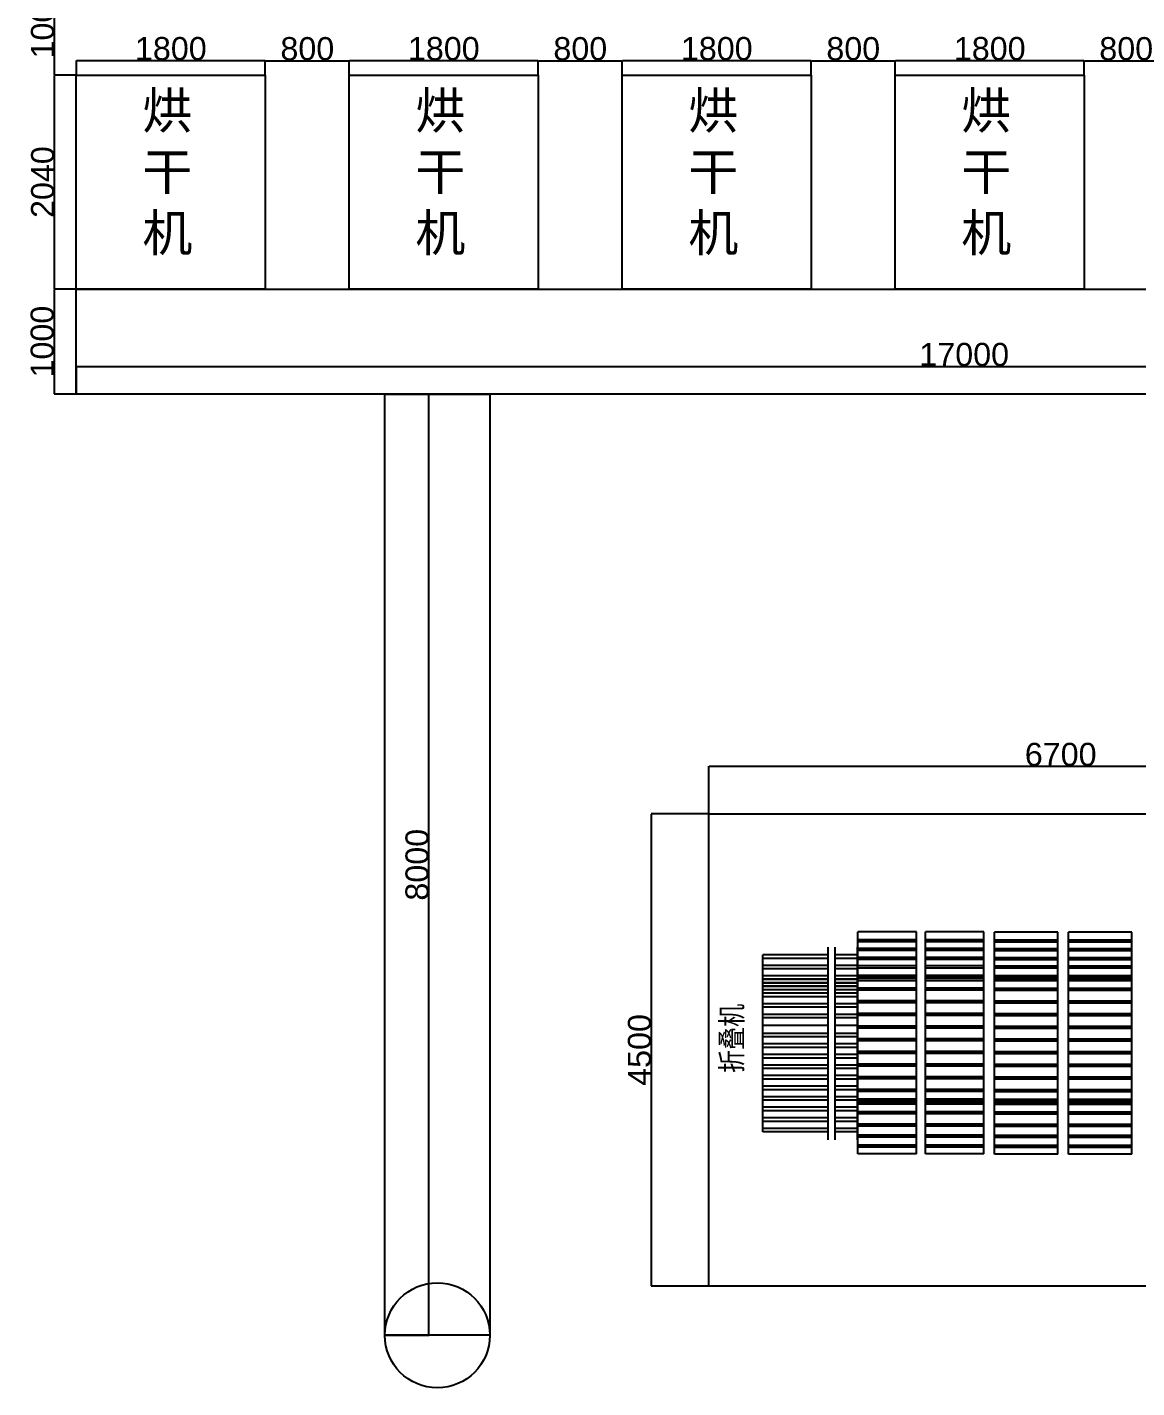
# Model space of a CAD drawing. Header units: millimetres. Extents: x 3806 to 246873, y -8027 to 78401.
# Drawn here: x 47115 to 57684, y 39830 to 52795 of the extents above; entities that cross this region are included whole.
import ezdxf

# ---------------------------------------------------------------- set-up
doc = ezdxf.new("R2010")
doc.units = ezdxf.units.MM
doc.header["$LTSCALE"] = 20
doc.layers.add('02', color=7, linetype='Continuous')
doc.styles.get("Standard").update_dxf_attribs({"font": 'arial.ttf', "height": 2000})
doc.styles.add('图纸中文说明', font='simplex.shx', dxfattribs={"width": 0.8, "bigfont": 'hztxt.shx'})
doc.dimstyles.new('ISO-25', dxfattribs={"dimtxt": 400, "dimasz": 2.5, "dimexe": 1.25, "dimexo": 0.625, "dimtad": 1, "dimtxsty": 'Standard', "dimcen": 2.5, "dimclrd": 1, "dimclre": 1, "dimclrt": 1, "dimadec": 0, "dimazin": 0, "dimtfac": 1, "dimtmove": 0, "dimatfit": 3, "dimfxl": 0, "dimarcsym": 0})

# ---------------------------------------------------------------- blocks, each defined once
blk = doc.blocks.new('*D9')
at = {"color": 1, "lineweight": -2, "transparency": 16777216}
for p, q in [((53608, 45299), (53059, 45299)), ((53061, 40801), (53061, 45296)), ((53608, 40799), (53059, 40799))]:
    blk.add_line(p, q, dxfattribs=at)
at = {"color": 1, "transparency": 16777216}
for points in [[(53060, 45296), (53061, 45296), (53061, 45299)], [(53060, 40801), (53061, 40801), (53061, 40799)]]:
    blk.add_solid(points, dxfattribs=at)
at = {"layer": 'Defpoints', "color": 0, "transparency": 16777216}
for p in [(53061, 45299), (53609, 45299), (53609, 40799)]:
    blk.add_point(p, dxfattribs=at)
at = {"color": 1, "transparency": 16777216, "insert": (52948, 43049), "char_height": 220, "attachment_point": 5, "rotation": 90}
blk.add_mtext('4500', dxfattribs=at)
blk = doc.blocks.new('*D31')
at = {"color": 1, "lineweight": -2, "transparency": 16777216}
for p, q in [((47583, 52339), (47583, 52478)), ((47585, 52477), (49380, 52477)), ((49383, 52339), (49383, 52478))]:
    blk.add_line(p, q, dxfattribs=at)
at = {"color": 1, "transparency": 16777216}
for points in [[(47585, 52477), (47585, 52476), (47583, 52477)], [(49380, 52477), (49380, 52476), (49383, 52477)]]:
    blk.add_solid(points, dxfattribs=at)
at = {"layer": 'Defpoints', "color": 0, "transparency": 16777216}
for p in [(49383, 52477), (47583, 52339), (49383, 52339)]:
    blk.add_point(p, dxfattribs=at)
at = {"color": 1, "transparency": 16777216, "insert": (48483, 52590), "char_height": 220, "attachment_point": 5}
blk.add_mtext('1800', dxfattribs=at)
blk = doc.blocks.new('*D32')
at = {"color": 1, "lineweight": -2, "transparency": 16777216}
for p, q in [((49383, 52339), (49383, 52477)), ((49385, 52476), (50180, 52476)), ((50183, 52339), (50183, 52477))]:
    blk.add_line(p, q, dxfattribs=at)
at = {"color": 1, "transparency": 16777216}
for points in [[(49385, 52477), (49385, 52476), (49383, 52476)], [(50180, 52477), (50180, 52476), (50183, 52476)]]:
    blk.add_solid(points, dxfattribs=at)
at = {"layer": 'Defpoints', "color": 0, "transparency": 16777216}
for p in [(50183, 52476), (49383, 52339), (50183, 52339)]:
    blk.add_point(p, dxfattribs=at)
at = {"color": 1, "transparency": 16777216, "insert": (49783, 52589), "char_height": 220, "attachment_point": 5}
blk.add_mtext('800', dxfattribs=at)
blk = doc.blocks.new('*D33')
at = {"color": 1, "lineweight": -2, "transparency": 16777216}
for p, q in [((50183, 52339), (50183, 52478)), ((50185, 52477), (51980, 52477)), ((51983, 52339), (51983, 52478))]:
    blk.add_line(p, q, dxfattribs=at)
at = {"color": 1, "transparency": 16777216}
for points in [[(50185, 52477), (50185, 52476), (50183, 52477)], [(51980, 52477), (51980, 52476), (51983, 52477)]]:
    blk.add_solid(points, dxfattribs=at)
at = {"layer": 'Defpoints', "color": 0, "transparency": 16777216}
for p in [(51983, 52477), (50183, 52339), (51983, 52339)]:
    blk.add_point(p, dxfattribs=at)
at = {"color": 1, "transparency": 16777216, "insert": (51083, 52590), "char_height": 220, "attachment_point": 5}
blk.add_mtext('1800', dxfattribs=at)
blk = doc.blocks.new('*D34')
at = {"color": 1, "lineweight": -2, "transparency": 16777216}
for p, q in [((51983, 52339), (51983, 52477)), ((51985, 52476), (52780, 52476)), ((52783, 52339), (52783, 52477))]:
    blk.add_line(p, q, dxfattribs=at)
at = {"color": 1, "transparency": 16777216}
for points in [[(51985, 52477), (51985, 52476), (51983, 52476)], [(52780, 52477), (52780, 52476), (52783, 52476)]]:
    blk.add_solid(points, dxfattribs=at)
at = {"layer": 'Defpoints', "color": 0, "transparency": 16777216}
for p in [(52783, 52476), (51983, 52339), (52783, 52339)]:
    blk.add_point(p, dxfattribs=at)
at = {"color": 1, "transparency": 16777216, "insert": (52383, 52589), "char_height": 220, "attachment_point": 5}
blk.add_mtext('800', dxfattribs=at)
blk = doc.blocks.new('*D35')
at = {"color": 1, "lineweight": -2, "transparency": 16777216}
for p, q in [((52783, 52339), (52783, 52478)), ((52785, 52477), (54580, 52477)), ((54583, 52339), (54583, 52478))]:
    blk.add_line(p, q, dxfattribs=at)
at = {"color": 1, "transparency": 16777216}
for points in [[(52785, 52477), (52785, 52476), (52783, 52477)], [(54580, 52477), (54580, 52476), (54583, 52477)]]:
    blk.add_solid(points, dxfattribs=at)
at = {"layer": 'Defpoints', "color": 0, "transparency": 16777216}
for p in [(54583, 52477), (52783, 52339), (54583, 52339)]:
    blk.add_point(p, dxfattribs=at)
at = {"color": 1, "transparency": 16777216, "insert": (53683, 52590), "char_height": 220, "attachment_point": 5}
blk.add_mtext('1800', dxfattribs=at)
blk = doc.blocks.new('*D36')
at = {"color": 1, "lineweight": -2, "transparency": 16777216}
for p, q in [((54583, 52339), (54583, 52477)), ((54585, 52476), (55380, 52476)), ((55383, 52339), (55383, 52477))]:
    blk.add_line(p, q, dxfattribs=at)
at = {"color": 1, "transparency": 16777216}
for points in [[(54585, 52477), (54585, 52476), (54583, 52476)], [(55380, 52477), (55380, 52476), (55383, 52476)]]:
    blk.add_solid(points, dxfattribs=at)
at = {"layer": 'Defpoints', "color": 0, "transparency": 16777216}
for p in [(55383, 52476), (54583, 52339), (55383, 52339)]:
    blk.add_point(p, dxfattribs=at)
at = {"color": 1, "transparency": 16777216, "insert": (54983, 52589), "char_height": 220, "attachment_point": 5}
blk.add_mtext('800', dxfattribs=at)
blk = doc.blocks.new('*D38')
at = {"color": 1, "lineweight": -2, "transparency": 16777216}
for p, q in [((55383, 52339), (55383, 52478)), ((55385, 52477), (57180, 52477)), ((57183, 52339), (57183, 52478))]:
    blk.add_line(p, q, dxfattribs=at)
at = {"color": 1, "transparency": 16777216}
for points in [[(55385, 52477), (55385, 52476), (55383, 52477)], [(57180, 52477), (57180, 52476), (57183, 52477)]]:
    blk.add_solid(points, dxfattribs=at)
at = {"layer": 'Defpoints', "color": 0, "transparency": 16777216}
for p in [(57183, 52477), (55383, 52339), (57183, 52339)]:
    blk.add_point(p, dxfattribs=at)
at = {"color": 1, "transparency": 16777216, "insert": (56283, 52590), "char_height": 220, "attachment_point": 5}
blk.add_mtext('1800', dxfattribs=at)
blk = doc.blocks.new('*D39')
at = {"color": 1, "lineweight": -2, "transparency": 16777216}
for p, q in [((57183, 52339), (57183, 52477)), ((57185, 52476), (57980, 52476)), ((57983, 52339), (57983, 52477))]:
    blk.add_line(p, q, dxfattribs=at)
at = {"color": 1, "transparency": 16777216}
for points in [[(57185, 52477), (57185, 52476), (57183, 52476)], [(57980, 52477), (57980, 52476), (57983, 52476)]]:
    blk.add_solid(points, dxfattribs=at)
at = {"layer": 'Defpoints', "color": 0, "transparency": 16777216}
for p in [(57983, 52476), (57183, 52339), (57983, 52339)]:
    blk.add_point(p, dxfattribs=at)
at = {"color": 1, "transparency": 16777216, "insert": (57583, 52589), "char_height": 220, "attachment_point": 5}
blk.add_mtext('800', dxfattribs=at)
blk = doc.blocks.new('*D40')
at = {"color": 1, "lineweight": -2, "transparency": 16777216}
for p, q in [((47582, 52339), (47375, 52339)), ((47376, 50301), (47376, 52336)), ((47582, 50299), (47375, 50299))]:
    blk.add_line(p, q, dxfattribs=at)
at = {"color": 1, "transparency": 16777216}
for points in [[(47376, 52336), (47376, 52336), (47376, 52339)], [(47376, 50301), (47376, 50301), (47376, 50299)]]:
    blk.add_solid(points, dxfattribs=at)
at = {"layer": 'Defpoints', "color": 0, "transparency": 16777216}
for p in [(47376, 52339), (47583, 52339), (47583, 50299)]:
    blk.add_point(p, dxfattribs=at)
at = {"color": 1, "transparency": 16777216, "insert": (47263, 51319), "char_height": 220, "attachment_point": 5, "rotation": 90}
blk.add_mtext('2040', dxfattribs=at)
blk = doc.blocks.new('*D58')
at = {"color": 1, "lineweight": -2, "transparency": 16777216}
for p, q in [((47582, 50299), (47371, 50299)), ((47372, 50296), (47372, 49301)), ((47582, 49299), (47371, 49299))]:
    blk.add_line(p, q, dxfattribs=at)
at = {"color": 1, "transparency": 16777216}
for points in [[(47372, 50296), (47373, 50296), (47372, 50299)], [(47372, 49301), (47373, 49301), (47372, 49299)]]:
    blk.add_solid(points, dxfattribs=at)
at = {"layer": 'Defpoints', "color": 0, "transparency": 16777216}
for p in [(47583, 50299), (47372, 49299), (47583, 49299)]:
    blk.add_point(p, dxfattribs=at)
at = {"color": 1, "transparency": 16777216, "insert": (47259, 49799), "char_height": 220, "attachment_point": 5, "rotation": 90}
blk.add_mtext('1000', dxfattribs=at)
blk = doc.blocks.new('*D61')
at = {"color": 1, "lineweight": -2, "transparency": 16777216}
for p, q in [((47582, 53339), (47374, 53339)), ((47375, 52341), (47375, 53336)), ((47582, 52339), (47374, 52339))]:
    blk.add_line(p, q, dxfattribs=at)
at = {"color": 1, "transparency": 16777216}
for points in [[(47374, 53336), (47375, 53336), (47375, 53339)], [(47374, 52341), (47375, 52341), (47375, 52339)]]:
    blk.add_solid(points, dxfattribs=at)
at = {"layer": 'Defpoints', "color": 0, "transparency": 16777216}
for p in [(47375, 53339), (47583, 53339), (47583, 52339)]:
    blk.add_point(p, dxfattribs=at)
at = {"color": 1, "transparency": 16777216, "insert": (47262, 52839), "char_height": 220, "attachment_point": 5, "rotation": 90}
blk.add_mtext('1000', dxfattribs=at)
blk = doc.blocks.new('*D63')
at = {"color": 1, "lineweight": -2, "transparency": 16777216}
for p, q in [((47583, 49299), (47583, 49563)), ((47585, 49562), (64496, 49562)), ((64498, 49299), (64498, 49563))]:
    blk.add_line(p, q, dxfattribs=at)
at = {"color": 1, "transparency": 16777216}
for points in [[(47585, 49562), (47585, 49561), (47583, 49562)], [(64496, 49562), (64496, 49561), (64498, 49562)]]:
    blk.add_solid(points, dxfattribs=at)
at = {"layer": 'Defpoints', "color": 0, "transparency": 16777216}
for p in [(64498, 49562), (47583, 49299), (64498, 49299)]:
    blk.add_point(p, dxfattribs=at)
at = {"color": 1, "transparency": 16777216, "insert": (56040, 49675), "char_height": 220, "attachment_point": 5}
blk.add_mtext('17000', dxfattribs=at)
blk = doc.blocks.new('*D64')
at = {"color": 1, "lineweight": -2, "transparency": 16777216}
for p, q in [((50522, 49299), (50944, 49299)), ((50942, 40332), (50942, 49296)), ((50522, 40330), (50944, 40330))]:
    blk.add_line(p, q, dxfattribs=at)
at = {"color": 1, "transparency": 16777216}
for points in [[(50942, 49296), (50943, 49296), (50942, 49299)], [(50942, 40332), (50943, 40332), (50942, 40330)]]:
    blk.add_solid(points, dxfattribs=at)
at = {"layer": 'Defpoints', "color": 0, "transparency": 16777216}
for p in [(50522, 49299), (50942, 49299), (50522, 40330)]:
    blk.add_point(p, dxfattribs=at)
at = {"color": 1, "transparency": 16777216, "insert": (50829, 44814), "char_height": 220, "attachment_point": 5, "rotation": 90}
blk.add_mtext('8000', dxfattribs=at)
blk = doc.blocks.new('*D66')
at = {"color": 1, "lineweight": -2, "transparency": 16777216}
for p, q in [((53609, 45299), (53609, 45752)), ((60306, 45751), (53611, 45751)), ((60309, 45299), (60309, 45752))]:
    blk.add_line(p, q, dxfattribs=at)
at = {"color": 1, "transparency": 16777216}
for points in [[(53611, 45751), (53611, 45750), (53609, 45751)], [(60306, 45751), (60306, 45750), (60309, 45751)]]:
    blk.add_solid(points, dxfattribs=at)
at = {"layer": 'Defpoints', "color": 0, "transparency": 16777216}
for p in [(53609, 45751), (53609, 45299), (60309, 45299)]:
    blk.add_point(p, dxfattribs=at)
at = {"color": 1, "transparency": 16777216, "insert": (56959, 45864), "char_height": 220, "attachment_point": 5}
blk.add_mtext('6700', dxfattribs=at)

msp = doc.modelspace()

# ---------------------------------------------------------------- linework, layer by layer
at = {"color": 254}
for p, q in [((54122.158, 42267.451), (54122.158, 43955.528)), ((55020.68, 44029.054), (55020.68, 42193.646))]:
    msp.add_line(p, q, dxfattribs=at)
for points in [[(47582.533, 52338.753), (49382.533, 52338.753), (49382.533, 50298.753), (47582.533, 50298.753)], [(50182.533, 52338.753), (51982.533, 52338.753), (51982.533, 50298.753), (50182.533, 50298.753)], [(52782.533, 52338.753), (54582.533, 52338.753), (54582.533, 50298.753), (52782.533, 50298.753)], [(55382.533, 52338.753), (57182.533, 52338.753), (57182.533, 50298.753), (55382.533, 50298.753)], [(60308.536, 45298.753), (60308.536, 40798.753), (53608.536, 40798.753), (53608.536, 45298.753)]]:
    msp.add_lwpolyline(points, close=True, dxfattribs=at)
at = {"color": 3}
for points in [[(47582.533, 50298.753), (64501.416, 50298.753), (64501.416, 49298.753), (47582.533, 49298.753)], [(50521.717, 40329.777), (50521.717, 49298.753), (51521.717, 49298.753), (51521.717, 40329.777)]]:
    msp.add_lwpolyline(points, close=True, dxfattribs=at)
msp.add_circle((51021.717, 40329.777), 500, dxfattribs=at)
at = {"layer": '02', "color": 254}
for p, q in [((55026.908, 42059.783), (55026.908, 44174.645)), ((55583.975, 44174.645), (55026.908, 44174.645)), ((55583.975, 44099.099), (55026.908, 44099.099)), ((55583.975, 42059.783), (55583.975, 44174.645)), ((55670.408, 42059.783), (55670.408, 44174.645)), ((56227.475, 44174.645), (55670.408, 44174.645)), ((56227.475, 44099.099), (55670.408, 44099.099)), ((56227.475, 42059.783), (56227.475, 44174.645)), ((56329.316, 42056.764), (56329.316, 44171.627)), ((56930.751, 44171.627), (56329.316, 44171.627)), ((56930.751, 44096.08), (56329.316, 44096.08)), ((56930.751, 42056.764), (56930.751, 44171.627)), ((57034.901, 42056.764), (57034.901, 44171.627)), ((57636.336, 44171.627), (57034.901, 44171.627)), ((57636.336, 44096.08), (57034.901, 44096.08)), ((57636.336, 42056.764), (57636.336, 44171.627)), ((54740.346, 43955.528), (54122.158, 43955.528)), ((54740.346, 44029.054), (54740.346, 42193.646)), ((54807.744, 44029.054), (54807.744, 42193.646)), ((55021.545, 43955.528), (54807.744, 43955.528)), ((55583.975, 44078.97), (55026.908, 44078.97)), ((55026.908, 42160.426), (55026.908, 44074.002)), ((55583.975, 44015.67), (55026.908, 44015.67)), ((55583.975, 43995.541), (55026.908, 43995.541)), ((56227.475, 44078.97), (55670.408, 44078.97)), ((55670.408, 42160.426), (55670.408, 44074.002)), ((56227.475, 44015.67), (55670.408, 44015.67)), ((56227.475, 43995.541), (55670.408, 43995.541)), ((56930.751, 44075.951), (56329.316, 44075.951)), ((56329.316, 42157.408), (56329.316, 44070.983)), ((56930.751, 44012.651), (56329.316, 44012.651)), ((56930.751, 43992.522), (56329.316, 43992.522)), ((57636.336, 44075.951), (57034.901, 44075.951)), ((57034.901, 42157.408), (57034.901, 44070.983)), ((57636.336, 44012.651), (57034.901, 44012.651)), ((57636.336, 43992.522), (57034.901, 43992.522)), ((54740.346, 43921.98), (54122.158, 43921.98)), ((54740.346, 43854.884), (54122.158, 43854.884)), ((55021.545, 43921.98), (54807.744, 43921.98)), ((55021.545, 43854.884), (54807.744, 43854.884)), ((55583.975, 43930.262), (55026.908, 43930.262)), ((55583.975, 43910.133), (55026.908, 43910.133)), ((55583.975, 43850.064), (55026.908, 43850.064)), ((55583.975, 43829.935), (55026.908, 43829.935)), ((56227.475, 43930.262), (55670.408, 43930.262)), ((56227.475, 43910.133), (55670.408, 43910.133)), ((56227.475, 43850.064), (55670.408, 43850.064)), ((56227.475, 43829.935), (55670.408, 43829.935)), ((56930.751, 43927.243), (56329.316, 43927.243)), ((56930.751, 43907.114), (56329.316, 43907.114)), ((56930.751, 43847.045), (56329.316, 43847.045)), ((56930.751, 43826.916), (56329.316, 43826.916)), ((57636.336, 43927.243), (57034.901, 43927.243)), ((57636.336, 43907.114), (57034.901, 43907.114)), ((57636.336, 43847.045), (57034.901, 43847.045)), ((57636.336, 43826.916), (57034.901, 43826.916)), ((54740.346, 43821.336), (54122.158, 43821.336)), ((54740.346, 43754.24), (54122.158, 43754.24)), ((54740.346, 43754.24), (54122.158, 43754.24)), ((54740.346, 43723.98), (54122.158, 43723.98)), ((54740.346, 43720.693), (54122.158, 43720.693)), ((55021.545, 43821.336), (54807.744, 43821.336)), ((55021.545, 43754.24), (54807.744, 43754.24)), ((55021.545, 43754.24), (54807.744, 43754.24)), ((55021.545, 43723.98), (54807.744, 43723.98)), ((55021.545, 43720.693), (54807.744, 43720.693)), ((55583.975, 43758.813), (55026.908, 43758.813)), ((55583.975, 43758.813), (55026.908, 43758.813)), ((55583.975, 43758.813), (55026.908, 43758.813)), ((55583.975, 43758.813), (55026.908, 43758.813)), ((55583.975, 43738.685), (55026.908, 43738.685)), ((55583.975, 43738.685), (55026.908, 43738.685)), ((55583.975, 43738.685), (55026.908, 43738.685)), ((55583.975, 43738.685), (55026.908, 43738.685)), ((55583.975, 43729.291), (55026.908, 43729.291)), ((55583.975, 43729.291), (55026.908, 43729.291)), ((55583.975, 43729.291), (55026.908, 43729.291)), ((55583.975, 43709.163), (55026.908, 43709.163)), ((55583.975, 43709.163), (55026.908, 43709.163)), ((55583.975, 43709.163), (55026.908, 43709.163)), ((56227.475, 43758.813), (55670.408, 43758.813)), ((56227.475, 43758.813), (55670.408, 43758.813)), ((56227.475, 43758.813), (55670.408, 43758.813)), ((56227.475, 43758.813), (55670.408, 43758.813)), ((56227.475, 43738.685), (55670.408, 43738.685)), ((56227.475, 43738.685), (55670.408, 43738.685)), ((56227.475, 43738.685), (55670.408, 43738.685)), ((56227.475, 43738.685), (55670.408, 43738.685)), ((56227.475, 43729.291), (55670.408, 43729.291)), ((56227.475, 43729.291), (55670.408, 43729.291)), ((56227.475, 43729.291), (55670.408, 43729.291)), ((56227.475, 43709.163), (55670.408, 43709.163)), ((56227.475, 43709.163), (55670.408, 43709.163)), ((56227.475, 43709.163), (55670.408, 43709.163)), ((56930.751, 43755.795), (56329.316, 43755.795)), ((56930.751, 43755.795), (56329.316, 43755.795)), ((56930.751, 43755.795), (56329.316, 43755.795)), ((56930.751, 43755.795), (56329.316, 43755.795)), ((56930.751, 43735.666), (56329.316, 43735.666)), ((56930.751, 43735.666), (56329.316, 43735.666)), ((56930.751, 43735.666), (56329.316, 43735.666)), ((56930.751, 43735.666), (56329.316, 43735.666)), ((56930.751, 43726.273), (56329.316, 43726.273)), ((56930.751, 43726.273), (56329.316, 43726.273)), ((56930.751, 43726.273), (56329.316, 43726.273)), ((56930.751, 43706.144), (56329.316, 43706.144)), ((56930.751, 43706.144), (56329.316, 43706.144)), ((56930.751, 43706.144), (56329.316, 43706.144)), ((57636.336, 43755.795), (57034.901, 43755.795)), ((57636.336, 43755.795), (57034.901, 43755.795)), ((57636.336, 43755.795), (57034.901, 43755.795)), ((57636.336, 43755.795), (57034.901, 43755.795)), ((57636.336, 43735.666), (57034.901, 43735.666)), ((57636.336, 43735.666), (57034.901, 43735.666)), ((57636.336, 43735.666), (57034.901, 43735.666)), ((57636.336, 43735.666), (57034.901, 43735.666)), ((57636.336, 43726.273), (57034.901, 43726.273)), ((57636.336, 43726.273), (57034.901, 43726.273)), ((57636.336, 43726.273), (57034.901, 43726.273)), ((57636.336, 43706.144), (57034.901, 43706.144)), ((57636.336, 43706.144), (57034.901, 43706.144)), ((57636.336, 43706.144), (57034.901, 43706.144)), ((54740.346, 43690.164), (54122.158, 43690.164)), ((54740.346, 43686.876), (54122.158, 43686.876)), ((54740.346, 43656.884), (54122.158, 43656.884)), ((54740.346, 43656.616), (54122.158, 43656.616)), ((54740.346, 43653.597), (54122.158, 43653.597)), ((54740.346, 43623.336), (54122.158, 43623.336)), ((54740.346, 43589.52), (54122.158, 43589.52)), ((55021.545, 43690.164), (54807.744, 43690.164)), ((55021.545, 43686.876), (54807.744, 43686.876)), ((55021.545, 43656.884), (54807.744, 43656.884)), ((55021.545, 43656.616), (54807.744, 43656.616)), ((55021.545, 43653.597), (54807.744, 43653.597)), ((55021.545, 43623.336), (54807.744, 43623.336)), ((55021.545, 43589.52), (54807.744, 43589.52)), ((55583.975, 43638.041), (55026.908, 43638.041)), ((55583.975, 43638.041), (55026.908, 43638.041)), ((55583.975, 43638.041), (55026.908, 43638.041)), ((55583.975, 43617.912), (55026.908, 43617.912)), ((55583.975, 43617.912), (55026.908, 43617.912)), ((55583.975, 43617.912), (55026.908, 43617.912)), ((56227.475, 43638.041), (55670.408, 43638.041)), ((56227.475, 43638.041), (55670.408, 43638.041)), ((56227.475, 43638.041), (55670.408, 43638.041)), ((56227.475, 43617.912), (55670.408, 43617.912)), ((56227.475, 43617.912), (55670.408, 43617.912)), ((56227.475, 43617.912), (55670.408, 43617.912)), ((56930.751, 43635.022), (56329.316, 43635.022)), ((56930.751, 43635.022), (56329.316, 43635.022)), ((56930.751, 43635.022), (56329.316, 43635.022)), ((56930.751, 43614.893), (56329.316, 43614.893)), ((56930.751, 43614.893), (56329.316, 43614.893)), ((56930.751, 43614.893), (56329.316, 43614.893)), ((57636.336, 43635.022), (57034.901, 43635.022)), ((57636.336, 43635.022), (57034.901, 43635.022)), ((57636.336, 43635.022), (57034.901, 43635.022)), ((57636.336, 43614.893), (57034.901, 43614.893)), ((57636.336, 43614.893), (57034.901, 43614.893)), ((57636.336, 43614.893), (57034.901, 43614.893)), ((54740.346, 43555.972), (54122.158, 43555.972)), ((54740.346, 43488.876), (54122.158, 43488.876)), ((54740.346, 43455.328), (54122.158, 43455.328)), ((55021.545, 43555.972), (54807.744, 43555.972)), ((55021.545, 43488.876), (54807.744, 43488.876)), ((55021.545, 43455.328), (54807.744, 43455.328)), ((55583.975, 43517.268), (55026.908, 43517.268)), ((55583.975, 43497.139), (55026.908, 43497.139)), ((56227.475, 43517.268), (55670.408, 43517.268)), ((56227.475, 43497.139), (55670.408, 43497.139)), ((56930.751, 43514.249), (56329.316, 43514.249)), ((56930.751, 43494.121), (56329.316, 43494.121)), ((57636.336, 43514.249), (57034.901, 43514.249)), ((57636.336, 43494.121), (57034.901, 43494.121)), ((54740.346, 43388.232), (54122.158, 43388.232)), ((54740.346, 43354.684), (54122.158, 43354.684)), ((55021.545, 43388.232), (54807.744, 43388.232)), ((55021.545, 43354.684), (54807.744, 43354.684)), ((55583.975, 43396.496), (55026.908, 43396.496)), ((55583.975, 43396.496), (55026.908, 43396.496)), ((55583.975, 43396.496), (55026.908, 43396.496)), ((55583.975, 43376.367), (55026.908, 43376.367)), ((55583.975, 43376.367), (55026.908, 43376.367)), ((55583.975, 43376.367), (55026.908, 43376.367)), ((56227.475, 43396.496), (55670.408, 43396.496)), ((56227.475, 43396.496), (55670.408, 43396.496)), ((56227.475, 43396.496), (55670.408, 43396.496)), ((56227.475, 43376.367), (55670.408, 43376.367)), ((56227.475, 43376.367), (55670.408, 43376.367)), ((56227.475, 43376.367), (55670.408, 43376.367)), ((56930.751, 43393.477), (56329.316, 43393.477)), ((56930.751, 43393.477), (56329.316, 43393.477)), ((56930.751, 43393.477), (56329.316, 43393.477)), ((56930.751, 43373.348), (56329.316, 43373.348)), ((56930.751, 43373.348), (56329.316, 43373.348)), ((56930.751, 43373.348), (56329.316, 43373.348)), ((57636.336, 43393.477), (57034.901, 43393.477)), ((57636.336, 43393.477), (57034.901, 43393.477)), ((57636.336, 43393.477), (57034.901, 43393.477)), ((57636.336, 43373.348), (57034.901, 43373.348)), ((57636.336, 43373.348), (57034.901, 43373.348)), ((57636.336, 43373.348), (57034.901, 43373.348)), ((54740.346, 43280.599), (54122.158, 43280.599)), ((54740.346, 43206.794), (54122.158, 43206.794)), ((55021.545, 43280.599), (54807.744, 43280.599)), ((55021.545, 43206.794), (54807.744, 43206.794)), ((55583.975, 43275.723), (55026.908, 43275.723)), ((55583.975, 43275.723), (55026.908, 43275.723)), ((55583.975, 43275.723), (55026.908, 43275.723)), ((55583.975, 43275.723), (55026.908, 43275.723)), ((55583.975, 43275.723), (55026.908, 43275.723)), ((55583.975, 43255.594), (55026.908, 43255.594)), ((55583.975, 43255.594), (55026.908, 43255.594)), ((55583.975, 43255.594), (55026.908, 43255.594)), ((55583.975, 43255.594), (55026.908, 43255.594)), ((55583.975, 43255.594), (55026.908, 43255.594)), ((56227.475, 43275.723), (55670.408, 43275.723)), ((56227.475, 43275.723), (55670.408, 43275.723)), ((56227.475, 43275.723), (55670.408, 43275.723)), ((56227.475, 43275.723), (55670.408, 43275.723)), ((56227.475, 43275.723), (55670.408, 43275.723)), ((56227.475, 43255.594), (55670.408, 43255.594)), ((56227.475, 43255.594), (55670.408, 43255.594)), ((56227.475, 43255.594), (55670.408, 43255.594)), ((56227.475, 43255.594), (55670.408, 43255.594)), ((56227.475, 43255.594), (55670.408, 43255.594)), ((56930.751, 43272.704), (56329.316, 43272.704)), ((56930.751, 43272.704), (56329.316, 43272.704)), ((56930.751, 43272.704), (56329.316, 43272.704)), ((56930.751, 43272.704), (56329.316, 43272.704)), ((56930.751, 43272.704), (56329.316, 43272.704)), ((56930.751, 43252.575), (56329.316, 43252.575)), ((56930.751, 43252.575), (56329.316, 43252.575)), ((56930.751, 43252.575), (56329.316, 43252.575)), ((56930.751, 43252.575), (56329.316, 43252.575)), ((56930.751, 43252.575), (56329.316, 43252.575)), ((57636.336, 43272.704), (57034.901, 43272.704)), ((57636.336, 43272.704), (57034.901, 43272.704)), ((57636.336, 43272.704), (57034.901, 43272.704)), ((57636.336, 43272.704), (57034.901, 43272.704)), ((57636.336, 43272.704), (57034.901, 43272.704)), ((57636.336, 43252.575), (57034.901, 43252.575)), ((57636.336, 43252.575), (57034.901, 43252.575)), ((57636.336, 43252.575), (57034.901, 43252.575)), ((57636.336, 43252.575), (57034.901, 43252.575)), ((57636.336, 43252.575), (57034.901, 43252.575)), ((54740.346, 43173.246), (54122.158, 43173.246)), ((54740.346, 43106.15), (54122.158, 43106.15)), ((54740.346, 43072.602), (54122.158, 43072.602)), ((55021.545, 43173.246), (54807.744, 43173.246)), ((55021.545, 43106.15), (54807.744, 43106.15)), ((55021.545, 43072.602), (54807.744, 43072.602)), ((55583.975, 43154.95), (55026.908, 43154.95)), ((55583.975, 43154.95), (55026.908, 43154.95)), ((55583.975, 43154.95), (55026.908, 43154.95)), ((55583.975, 43154.95), (55026.908, 43154.95)), ((55583.975, 43134.822), (55026.908, 43134.822)), ((55583.975, 43134.822), (55026.908, 43134.822)), ((55583.975, 43134.822), (55026.908, 43134.822)), ((55583.975, 43134.822), (55026.908, 43134.822)), ((56227.475, 43154.95), (55670.408, 43154.95)), ((56227.475, 43154.95), (55670.408, 43154.95)), ((56227.475, 43154.95), (55670.408, 43154.95)), ((56227.475, 43154.95), (55670.408, 43154.95)), ((56227.475, 43134.822), (55670.408, 43134.822)), ((56227.475, 43134.822), (55670.408, 43134.822)), ((56227.475, 43134.822), (55670.408, 43134.822)), ((56227.475, 43134.822), (55670.408, 43134.822)), ((56930.751, 43151.932), (56329.316, 43151.932)), ((56930.751, 43151.932), (56329.316, 43151.932)), ((56930.751, 43151.932), (56329.316, 43151.932)), ((56930.751, 43151.932), (56329.316, 43151.932)), ((56930.751, 43131.803), (56329.316, 43131.803)), ((56930.751, 43131.803), (56329.316, 43131.803)), ((56930.751, 43131.803), (56329.316, 43131.803)), ((56930.751, 43131.803), (56329.316, 43131.803)), ((57636.336, 43151.932), (57034.901, 43151.932)), ((57636.336, 43151.932), (57034.901, 43151.932)), ((57636.336, 43151.932), (57034.901, 43151.932)), ((57636.336, 43151.932), (57034.901, 43151.932)), ((57636.336, 43131.803), (57034.901, 43131.803)), ((57636.336, 43131.803), (57034.901, 43131.803)), ((57636.336, 43131.803), (57034.901, 43131.803)), ((57636.336, 43131.803), (57034.901, 43131.803)), ((54740.346, 43005.506), (54122.158, 43005.506)), ((54740.346, 42971.958), (54122.158, 42971.958)), ((55021.545, 43005.506), (54807.744, 43005.506)), ((55021.545, 42971.958), (54807.744, 42971.958)), ((55583.975, 43034.178), (55026.908, 43034.178)), ((55583.975, 43034.178), (55026.908, 43034.178)), ((55583.975, 43014.049), (55026.908, 43014.049)), ((55583.975, 43014.049), (55026.908, 43014.049)), ((56227.475, 43034.178), (55670.408, 43034.178)), ((56227.475, 43034.178), (55670.408, 43034.178)), ((56227.475, 43014.049), (55670.408, 43014.049)), ((56227.475, 43014.049), (55670.408, 43014.049)), ((56930.751, 43031.159), (56329.316, 43031.159)), ((56930.751, 43031.159), (56329.316, 43031.159)), ((56930.751, 43011.03), (56329.316, 43011.03)), ((56930.751, 43011.03), (56329.316, 43011.03)), ((57636.336, 43031.159), (57034.901, 43031.159)), ((57636.336, 43031.159), (57034.901, 43031.159)), ((57636.336, 43011.03), (57034.901, 43011.03)), ((57636.336, 43011.03), (57034.901, 43011.03)), ((54740.346, 42904.862), (54122.158, 42904.862)), ((54740.346, 42871.314), (54122.158, 42871.314)), ((54740.346, 42804.218), (54122.158, 42804.218)), ((55021.545, 42904.862), (54807.744, 42904.862)), ((55021.545, 42871.314), (54807.744, 42871.314)), ((55021.545, 42804.218), (54807.744, 42804.218)), ((55583.975, 42913.405), (55026.908, 42913.405)), ((55583.975, 42913.405), (55026.908, 42913.405)), ((55583.975, 42893.276), (55026.908, 42893.276)), ((55583.975, 42893.276), (55026.908, 42893.276)), ((55583.975, 42792.632), (55026.908, 42792.632)), ((55583.975, 42792.632), (55026.908, 42792.632)), ((55583.975, 42792.632), (55026.908, 42792.632)), ((55583.975, 42792.632), (55026.908, 42792.632)), ((56227.475, 42913.405), (55670.408, 42913.405)), ((56227.475, 42913.405), (55670.408, 42913.405)), ((56227.475, 42893.276), (55670.408, 42893.276)), ((56227.475, 42893.276), (55670.408, 42893.276)), ((56227.475, 42792.632), (55670.408, 42792.632)), ((56227.475, 42792.632), (55670.408, 42792.632)), ((56227.475, 42792.632), (55670.408, 42792.632)), ((56227.475, 42792.632), (55670.408, 42792.632)), ((56930.751, 42910.386), (56329.316, 42910.386)), ((56930.751, 42910.386), (56329.316, 42910.386)), ((56930.751, 42890.258), (56329.316, 42890.258)), ((56930.751, 42890.258), (56329.316, 42890.258)), ((56930.751, 42789.614), (56329.316, 42789.614)), ((56930.751, 42789.614), (56329.316, 42789.614)), ((56930.751, 42789.614), (56329.316, 42789.614)), ((56930.751, 42789.614), (56329.316, 42789.614)), ((57636.336, 42910.386), (57034.901, 42910.386)), ((57636.336, 42910.386), (57034.901, 42910.386)), ((57636.336, 42890.258), (57034.901, 42890.258)), ((57636.336, 42890.258), (57034.901, 42890.258)), ((57636.336, 42789.614), (57034.901, 42789.614)), ((57636.336, 42789.614), (57034.901, 42789.614)), ((57636.336, 42789.614), (57034.901, 42789.614)), ((57636.336, 42789.614), (57034.901, 42789.614)), ((54740.346, 42770.67), (54122.158, 42770.67)), ((54740.346, 42703.574), (54122.158, 42703.574)), ((54740.346, 42670.027), (54122.158, 42670.027)), ((55021.545, 42770.67), (54807.744, 42770.67)), ((55021.545, 42703.574), (54807.744, 42703.574)), ((55021.545, 42670.027), (54807.744, 42670.027)), ((55583.975, 42772.504), (55026.908, 42772.504)), ((55583.975, 42772.504), (55026.908, 42772.504)), ((55583.975, 42772.504), (55026.908, 42772.504)), ((55583.975, 42772.504), (55026.908, 42772.504)), ((55583.975, 42671.86), (55026.908, 42671.86)), ((55583.975, 42671.86), (55026.908, 42671.86)), ((55583.975, 42671.86), (55026.908, 42671.86)), ((55583.975, 42671.86), (55026.908, 42671.86)), ((56227.475, 42772.504), (55670.408, 42772.504)), ((56227.475, 42772.504), (55670.408, 42772.504)), ((56227.475, 42772.504), (55670.408, 42772.504)), ((56227.475, 42772.504), (55670.408, 42772.504)), ((56227.475, 42671.86), (55670.408, 42671.86)), ((56227.475, 42671.86), (55670.408, 42671.86)), ((56227.475, 42671.86), (55670.408, 42671.86)), ((56227.475, 42671.86), (55670.408, 42671.86)), ((56930.751, 42769.485), (56329.316, 42769.485)), ((56930.751, 42769.485), (56329.316, 42769.485)), ((56930.751, 42769.485), (56329.316, 42769.485)), ((56930.751, 42769.485), (56329.316, 42769.485)), ((56930.751, 42668.841), (56329.316, 42668.841)), ((56930.751, 42668.841), (56329.316, 42668.841)), ((56930.751, 42668.841), (56329.316, 42668.841)), ((56930.751, 42668.841), (56329.316, 42668.841)), ((57636.336, 42769.485), (57034.901, 42769.485)), ((57636.336, 42769.485), (57034.901, 42769.485)), ((57636.336, 42769.485), (57034.901, 42769.485)), ((57636.336, 42769.485), (57034.901, 42769.485)), ((57636.336, 42668.841), (57034.901, 42668.841)), ((57636.336, 42668.841), (57034.901, 42668.841)), ((57636.336, 42668.841), (57034.901, 42668.841)), ((57636.336, 42668.841), (57034.901, 42668.841)), ((54740.346, 42602.931), (54122.158, 42602.931)), ((54740.346, 42569.383), (54122.158, 42569.383)), ((55021.545, 42602.931), (54807.744, 42602.931)), ((55021.545, 42569.383), (54807.744, 42569.383)), ((55583.975, 42651.731), (55026.908, 42651.731)), ((55583.975, 42651.731), (55026.908, 42651.731)), ((55583.975, 42651.731), (55026.908, 42651.731)), ((55583.975, 42651.731), (55026.908, 42651.731)), ((55583.975, 42580.609), (55026.908, 42580.609)), ((55583.975, 42560.481), (55026.908, 42560.481)), ((55583.975, 42551.087), (55026.908, 42551.087)), ((55583.975, 42551.087), (55026.908, 42551.087)), ((55583.975, 42551.087), (55026.908, 42551.087)), ((55583.975, 42530.958), (55026.908, 42530.958)), ((55583.975, 42530.958), (55026.908, 42530.958)), ((55583.975, 42530.958), (55026.908, 42530.958)), ((56227.475, 42651.731), (55670.408, 42651.731)), ((56227.475, 42651.731), (55670.408, 42651.731)), ((56227.475, 42651.731), (55670.408, 42651.731)), ((56227.475, 42651.731), (55670.408, 42651.731)), ((56227.475, 42580.609), (55670.408, 42580.609)), ((56227.475, 42560.481), (55670.408, 42560.481)), ((56227.475, 42551.087), (55670.408, 42551.087)), ((56227.475, 42551.087), (55670.408, 42551.087)), ((56227.475, 42551.087), (55670.408, 42551.087)), ((56227.475, 42530.958), (55670.408, 42530.958)), ((56227.475, 42530.958), (55670.408, 42530.958)), ((56227.475, 42530.958), (55670.408, 42530.958)), ((56930.751, 42648.712), (56329.316, 42648.712)), ((56930.751, 42648.712), (56329.316, 42648.712)), ((56930.751, 42648.712), (56329.316, 42648.712)), ((56930.751, 42648.712), (56329.316, 42648.712)), ((56930.751, 42577.591), (56329.316, 42577.591)), ((56930.751, 42557.462), (56329.316, 42557.462)), ((56930.751, 42548.068), (56329.316, 42548.068)), ((56930.751, 42548.068), (56329.316, 42548.068)), ((56930.751, 42548.068), (56329.316, 42548.068)), ((56930.751, 42527.94), (56329.316, 42527.94)), ((56930.751, 42527.94), (56329.316, 42527.94)), ((56930.751, 42527.94), (56329.316, 42527.94)), ((57636.336, 42648.712), (57034.901, 42648.712)), ((57636.336, 42648.712), (57034.901, 42648.712)), ((57636.336, 42648.712), (57034.901, 42648.712)), ((57636.336, 42648.712), (57034.901, 42648.712)), ((57636.336, 42577.591), (57034.901, 42577.591)), ((57636.336, 42557.462), (57034.901, 42557.462)), ((57636.336, 42548.068), (57034.901, 42548.068)), ((57636.336, 42548.068), (57034.901, 42548.068)), ((57636.336, 42548.068), (57034.901, 42548.068)), ((57636.336, 42527.94), (57034.901, 42527.94)), ((57636.336, 42527.94), (57034.901, 42527.94)), ((57636.336, 42527.94), (57034.901, 42527.94)), ((54740.346, 42502.287), (54122.158, 42502.287)), ((54740.346, 42468.739), (54122.158, 42468.739)), ((54740.346, 42401.643), (54122.158, 42401.643)), ((55021.545, 42502.287), (54807.744, 42502.287)), ((55021.545, 42468.739), (54807.744, 42468.739)), ((55021.545, 42401.643), (54807.744, 42401.643)), ((55583.975, 42459.837), (55026.908, 42459.837)), ((55583.975, 42439.708), (55026.908, 42439.708)), ((56227.475, 42459.837), (55670.408, 42459.837)), ((56227.475, 42439.708), (55670.408, 42439.708)), ((56930.751, 42456.818), (56329.316, 42456.818)), ((56930.751, 42436.689), (56329.316, 42436.689)), ((57636.336, 42456.818), (57034.901, 42456.818)), ((57636.336, 42436.689), (57034.901, 42436.689)), ((54740.346, 42368.095), (54122.158, 42368.095)), ((54740.346, 42300.999), (54122.158, 42300.999)), ((54740.346, 42267.451), (54122.158, 42267.451)), ((55021.545, 42368.095), (54807.744, 42368.095)), ((55021.545, 42300.999), (54807.744, 42300.999)), ((55021.545, 42267.451), (54807.744, 42267.451)), ((55583.975, 42343.042), (55026.908, 42343.042)), ((55583.975, 42322.913), (55026.908, 42322.913)), ((56227.475, 42343.042), (55670.408, 42343.042)), ((56227.475, 42322.913), (55670.408, 42322.913)), ((56930.751, 42340.023), (56329.316, 42340.023)), ((56930.751, 42319.894), (56329.316, 42319.894)), ((57636.336, 42340.023), (57034.901, 42340.023)), ((57636.336, 42319.894), (57034.901, 42319.894)), ((55583.975, 42238.42), (55026.908, 42238.42)), ((55583.975, 42218.292), (55026.908, 42218.292)), ((55583.975, 42142.156), (55026.908, 42142.156)), ((56227.475, 42238.42), (55670.408, 42238.42)), ((56227.475, 42218.292), (55670.408, 42218.292)), ((56227.475, 42142.156), (55670.408, 42142.156)), ((56930.751, 42235.402), (56329.316, 42235.402)), ((56930.751, 42215.273), (56329.316, 42215.273)), ((56930.751, 42139.137), (56329.316, 42139.137)), ((57636.336, 42235.402), (57034.901, 42235.402)), ((57636.336, 42215.273), (57034.901, 42215.273)), ((57636.336, 42139.137), (57034.901, 42139.137)), ((55583.975, 42122.027), (55026.908, 42122.027)), ((55583.975, 42059.783), (55026.908, 42059.783)), ((56227.475, 42122.027), (55670.408, 42122.027)), ((56227.475, 42059.783), (55670.408, 42059.783)), ((56930.751, 42119.008), (56329.316, 42119.008)), ((56930.751, 42056.764), (56329.316, 42056.764)), ((57636.336, 42119.008), (57034.901, 42119.008)), ((57636.336, 42056.764), (57034.901, 42056.764))]:
    msp.add_line(p, q, dxfattribs=at)

# ---------------------------------------------------------------- texts
at = {"char_height": 350, "attachment_point": 1}
for insert in [(48211.251, 52177.197), (50811.251, 52177.197), (53411.251, 52177.197), (56011.251, 52177.197)]:
    msp.add_mtext_dynamic_manual_height_columns('{\\fSimSun|b0|i0|c134|p2;烘干机}', width=559.91958, gutter_width=2000, heights=[0], dxfattribs=dict(at, insert=insert))
at = {"color": 1, "insert": (53948.058, 43488.731), "char_height": 201.28771, "width": 1629.68706, "attachment_point": 9, "rotation": 90, "style": '图纸中文说明'}
msp.add_mtext('{\\fFangSong|b0|i0|c134|p49;折叠机}', dxfattribs=at)

# ---------------------------------------------------------------- dimensions: what is measured, and where the dimension line sits
for base, p1, p2, picture, middle in [((47374.819, 53338.753), (47582.533, 52338.753), (47582.533, 53338.753), '*D61', (47261.868, 52838.753)), ((47376.069, 52338.753), (47582.533, 50298.753), (47582.533, 52338.753), '*D40', (47263.118, 51318.753)), ((47372.319, 49298.753), (47582.533, 50298.753), (47582.533, 49298.753), '*D58', (47259.368, 49798.753)), ((53060.544, 45298.753), (53608.536, 40798.753), (53608.536, 45298.753), '*D9', (52947.592, 43048.753))]:
    dim = msp.add_linear_dim(base=base, p1=p1, p2=p2, angle=90, dimstyle='ISO-25')
    dim.commit()
    dim.dimension.update_dxf_attribs({"geometry": picture, "text_midpoint": middle})
for base, p1, p2, picture, middle in [((49382.533, 52476.628), (47582.533, 52338.753), (49382.533, 52338.753), '*D31', (48482.533, 52589.579)), ((50182.533, 52476.211), (49382.533, 52338.753), (50182.533, 52338.753), '*D32', (49782.533, 52589.162)), ((51982.533, 52476.628), (50182.533, 52338.753), (51982.533, 52338.753), '*D33', (51082.533, 52589.579)), ((52782.533, 52476.211), (51982.533, 52338.753), (52782.533, 52338.753), '*D34', (52382.533, 52589.162)), ((54582.533, 52476.628), (52782.533, 52338.753), (54582.533, 52338.753), '*D35', (53682.533, 52589.579)), ((55382.533, 52476.211), (54582.533, 52338.753), (55382.533, 52338.753), '*D36', (54982.533, 52589.162)), ((57182.533, 52476.628), (55382.533, 52338.753), (57182.533, 52338.753), '*D38', (56282.533, 52589.579)), ((57982.533, 52476.211), (57182.533, 52338.753), (57982.533, 52338.753), '*D39', (57582.533, 52589.162)), ((53608.536, 45750.723), (60308.536, 45298.753), (53608.536, 45298.753), '*D66', (56958.536, 45863.674))]:
    dim = msp.add_linear_dim(base=base, p1=p1, p2=p2, dimstyle='ISO-25')
    dim.commit()
    dim.dimension.update_dxf_attribs({"geometry": picture, "text_midpoint": middle})
dim = msp.add_linear_dim(base=(64498.012, 49561.745), p1=(47582.533, 49298.753), p2=(64498.012, 49298.753), text='17000', dimstyle='ISO-25')
dim.commit()
dim.dimension.update_dxf_attribs({"geometry": '*D63', "text_midpoint": (56040.273, 49561.745), "dimtype": 160})
dim = msp.add_linear_dim(base=(50942.3, 49298.753), p1=(50521.717, 40329.777), p2=(50521.717, 49298.753), angle=90, text='8000', dimstyle='ISO-25')
dim.commit()
dim.dimension.update_dxf_attribs({"geometry": '*D64', "text_midpoint": (50829.349, 44814.265)})

doc.saveas('drawing.dxf')
